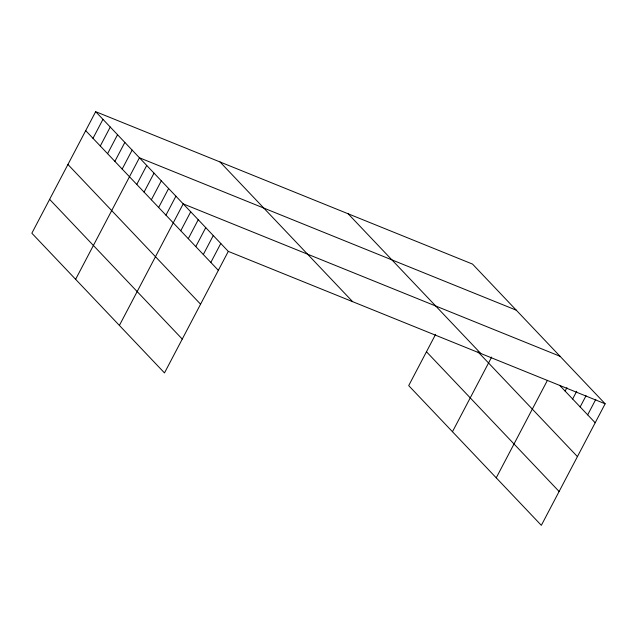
<?xml version="1.0" encoding="UTF-8"?>
<svg xmlns="http://www.w3.org/2000/svg" width="637" height="637" viewBox="0 0 637 637"><rect width="100%" height="100%" fill="white"/><g stroke="black" fill="none" stroke-linecap="round" stroke-linejoin="round"><path stroke-width="0.96" d="M95.661 111.666L31.85 233.206L164.489 372.924L228.301 251.384L95.661 111.666L472.511 264.076L605.15 403.794L541.339 525.334L408.699 385.616L435.62 334.329M92.994 138.317L102.955 119.35M100.296 146L110.249 127.034M107.589 153.684L117.542 134.718M114.883 161.368L124.844 142.401M122.177 169.052L132.138 150.085M75.62 279.317L139.431 157.777L516.281 310.179M136.772 184.427L146.725 165.461M144.066 192.111L154.019 173.145M151.359 199.795L161.32 180.828M158.653 207.479L168.614 188.512M165.946 215.163L175.908 196.196M119.398 325.419L183.201 203.88L560.05 356.29M180.765 230.769L190.718 211.803M188.281 238.684L198.234 219.717M195.798 246.599L205.751 227.632M203.314 254.521L213.268 235.555M210.831 262.436L220.784 243.469M452.469 431.719L491.66 357.078M496.239 477.83L547.43 380.337M565.13 391.094L566.938 387.646M572.639 399.009L576.716 391.253M580.156 406.924L586.04 395.72M587.672 414.846L595.826 399.327M228.301 251.384L605.15 403.794M559.66 385.337L595.189 422.761M348.144 213.777L480.792 353.503M477.941 351.823L577.425 456.61M426.472 351.767L559.111 491.485M220.02 161.957L352.659 301.683M85.7 130.633L218.348 270.351M67.928 164.481L200.575 304.199M49.622 199.357L182.262 339.075"/></g></svg>
